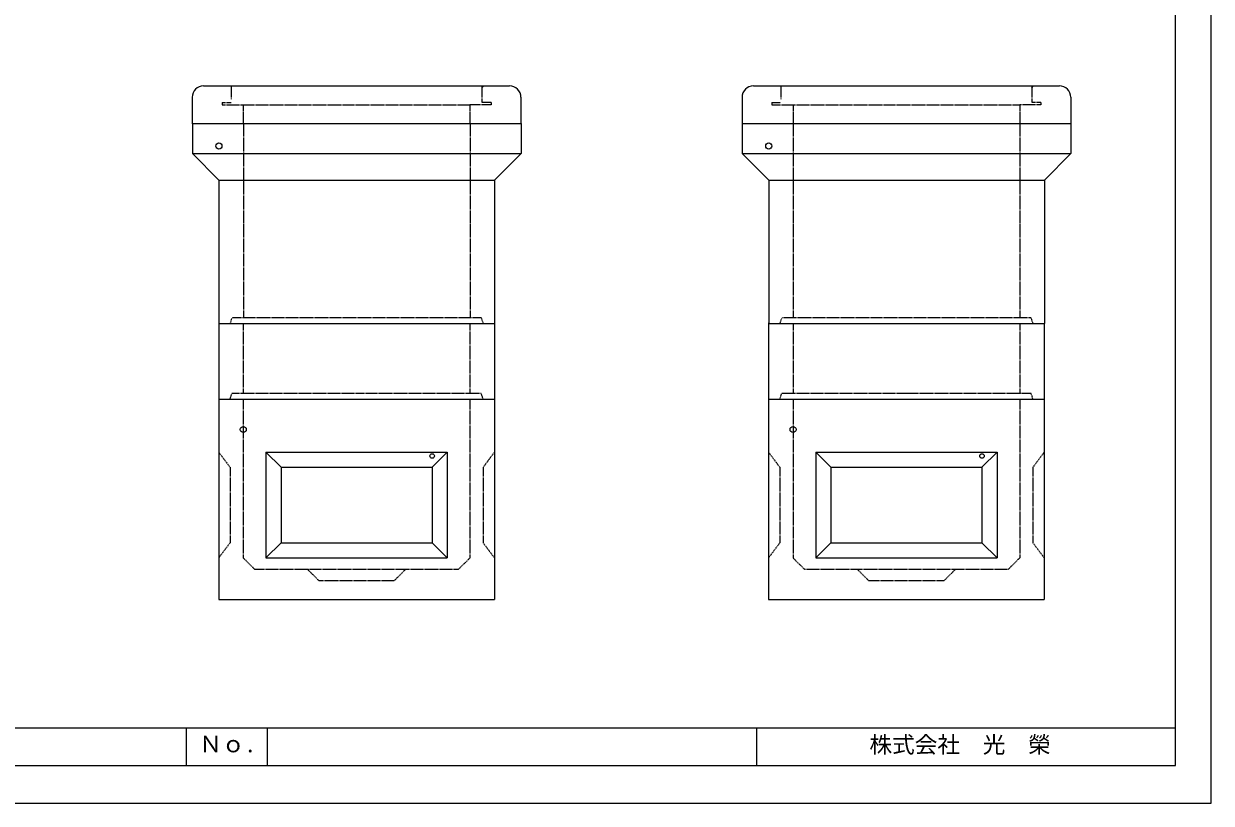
# Model space of a CAD drawing. Units: millimetres, scale not verified. Extents: x -297 to 298, y -210 to 211.
# Drawn here: x -16.5 to 297.9, y -210 to -3.6 of the extents above; entities that cross this region are included whole.
import ezdxf
from ezdxf.enums import TextEntityAlignment as Align

# ---------------------------------------------------------------- set-up
doc = ezdxf.new("R2010")
doc.units = ezdxf.units.MM
doc.linetypes.add('USER2', pattern=[4.7625, 3.175, -1.5875])
doc.layers.add('0-0', color=7, linetype='Continuous')
for name, color, linetype, lineweight in [('0-1_0', 9, 'Continuous', 25), ('0-3_pen1実線', 4, 'Continuous', 13), ('0-4_pen2実線', 3, 'Continuous', 13), ('0-5_pen3実線', 7, 'Continuous', 25), ('0-6_pen4実線', 7, 'Continuous', 25), ('0-7_pen2破線', 3, 'USER2', 25)]:
    doc.layers.add(name, color=color, linetype=linetype, lineweight=lineweight)
doc.styles.add('ＭＳ ゴシック', font='')
doc.styles.get('ＭＳ ゴシック').set_extended_font_data('MS Gothic')

# ---------------------------------------------------------------- blocks, each defined once
blk = doc.blocks.new('部分図 1')
at = {"layer": '0-1_0'}
blk.add_lwpolyline([(0.1, 0.3), (11898.1, 0.3), (11898.1, 8410.3), (0.1, 8410.3)], close=True, dxfattribs=at)
at = {"layer": '0-3_pen1実線'}
for p, q in [((8036.94, 3788.93), (8046.31, 3798.3)), ((10947.94, 3788.93), (10957.31, 3798.3))]:
    blk.add_line(p, q, dxfattribs=at)
at = {"layer": '0-4_pen2実線'}
for centre, radius in [((6643.94, 3480.3), 16), ((9554.94, 3480.3), 16), ((6772.94, 1979.3), 16), ((9683.94, 1979.3), 16), ((7772.94, 1839.3), 12), ((10683.94, 1839.3), 12)]:
    blk.add_circle(centre, radius, dxfattribs=at)
at = {"layer": '0-5_pen3実線'}
for p, q in [((6562.94, 3798.3), (8182.94, 3798.3)), ((9473.94, 3798.3), (11093.94, 3798.3)), ((6502.94, 3738.3), (6502.94, 3598.3)), ((8242.94, 3738.3), (8242.94, 3598.3)), ((9413.94, 3738.3), (9413.94, 3598.3)), ((11153.94, 3738.3), (11153.94, 3598.3)), ((6503.94, 3600.3), (8243.94, 3600.3)), ((6503.94, 3600.3), (6503.94, 3440.3)), ((8243.94, 3600.3), (8243.94, 3440.3)), ((9414.94, 3600.3), (11154.94, 3600.3)), ((9414.94, 3600.3), (9414.94, 3440.3)), ((11154.94, 3600.3), (11154.94, 3440.3)), ((6503.94, 3440.3), (8243.94, 3440.3)), ((6643.94, 3300.3), (6503.94, 3440.3)), ((8103.94, 3300.3), (8243.94, 3440.3)), ((9414.94, 3440.3), (11154.94, 3440.3)), ((9554.94, 3300.3), (9414.94, 3440.3)), ((11014.94, 3300.3), (11154.94, 3440.3)), ((6643.94, 3300.3), (8103.94, 3300.3)), ((6643.94, 3300.3), (6643.94, 2540.3)), ((8103.94, 3300.3), (8103.94, 2540.3)), ((9554.94, 3300.3), (11014.94, 3300.3)), ((9554.94, 3300.3), (9554.94, 2540.3)), ((11014.94, 3300.3), (11014.94, 2540.3)), ((6643.07, 2544.4), (6643.07, 2140.4)), ((6643.94, 2540.3), (8103.94, 2540.3)), ((8103.07, 2540.4), (8103.07, 2140.4)), ((9554.07, 2544.4), (9554.07, 2140.4)), ((9554.94, 2540.3), (11014.94, 2540.3)), ((11014.07, 2540.4), (11014.07, 2140.4)), ((6642.94, 2139.3), (6642.94, 1079.3)), ((6643.07, 2140.4), (8103.07, 2140.4)), ((8102.94, 2139.3), (8102.94, 1079.3)), ((9553.94, 2139.3), (9553.94, 1079.3)), ((9554.07, 2140.4), (11014.07, 2140.4)), ((11013.94, 2139.3), (11013.94, 1079.3)), ((6892.94, 1859.3), (6892.94, 1299.3)), ((6892.94, 1859.3), (6972.94, 1779.3)), ((6892.94, 1859.3), (7372.94, 1859.3)), ((7372.94, 1859.3), (7852.94, 1859.3)), ((7852.94, 1859.3), (7772.94, 1779.3)), ((7852.94, 1859.3), (7852.94, 1299.3)), ((9803.94, 1859.3), (9803.94, 1299.3)), ((9803.94, 1859.3), (9883.94, 1779.3)), ((9803.94, 1859.3), (10283.94, 1859.3)), ((10283.94, 1859.3), (10763.94, 1859.3)), ((10763.94, 1859.3), (10683.94, 1779.3)), ((10763.94, 1859.3), (10763.94, 1299.3)), ((6972.94, 1779.3), (6972.94, 1379.3)), ((6972.94, 1779.3), (7372.94, 1779.3)), ((7372.94, 1779.3), (7772.94, 1779.3)), ((7772.94, 1779.3), (7772.94, 1379.3)), ((9883.94, 1779.3), (9883.94, 1379.3)), ((9883.94, 1779.3), (10283.94, 1779.3)), ((10283.94, 1779.3), (10683.94, 1779.3)), ((10683.94, 1779.3), (10683.94, 1379.3)), ((6892.94, 1299.3), (6972.94, 1379.3)), ((6972.94, 1379.3), (7372.94, 1379.3)), ((7372.94, 1379.3), (7772.94, 1379.3)), ((7852.94, 1299.3), (7772.94, 1379.3)), ((9803.94, 1299.3), (9883.94, 1379.3)), ((9883.94, 1379.3), (10283.94, 1379.3)), ((10283.94, 1379.3), (10683.94, 1379.3)), ((10763.94, 1299.3), (10683.94, 1379.3)), ((6892.94, 1299.3), (7372.94, 1299.3)), ((7372.94, 1299.3), (7852.94, 1299.3)), ((9803.94, 1299.3), (10283.94, 1299.3)), ((10283.94, 1299.3), (10763.94, 1299.3)), ((6642.94, 1079.3), (8102.94, 1079.3)), ((9553.94, 1079.3), (11013.94, 1079.3)), ((6900.1, 400.3), (6900.1, 200.3))]:
    blk.add_line(p, q, dxfattribs=at)
for centre, start, end in [((6562.94, 3738.3), 90, 180), ((8182.94, 3738.3), 0, 90), ((9473.94, 3738.3), 90, 180), ((11093.94, 3738.3), 0, 90)]:
    blk.add_arc(centre, 60, start, end, dxfattribs=at)
at = {"layer": '0-6_pen4実線'}
for p, q in [((200.1, 400.3), (11709.1, 400.3)), ((6470.1, 400.3), (6470.1, 200.3)), ((9490.1, 400.3), (9490.1, 200.3))]:
    blk.add_line(p, q, dxfattribs=at)
blk.add_lwpolyline([(200.1, 200.3), (11709.1, 200.3), (11709.1, 8215.3), (200.1, 8215.3)], close=True, dxfattribs=at)
at = {"layer": '0-7_pen2破線'}
for p, q in [((6708.94, 3798.3), (6708.94, 3728.3)), ((8036.94, 3798.3), (8036.94, 3710.3)), ((9619.94, 3798.3), (9619.94, 3728.3)), ((10947.94, 3798.3), (10947.94, 3710.3)), ((6660.94, 3710.3), (6708.94, 3710.3)), ((6660.94, 3710.3), (6660.94, 3698.3)), ((8084.94, 3710.3), (8036.94, 3710.3)), ((8084.94, 3710.3), (8084.94, 3698.3)), ((9571.94, 3710.3), (9619.94, 3710.3)), ((9571.94, 3710.3), (9571.94, 3698.3)), ((10995.94, 3710.3), (10947.94, 3710.3)), ((10995.94, 3710.3), (10995.94, 3698.3)), ((6660.94, 3698.3), (7972.94, 3698.3)), ((6772.94, 3698.3), (6772.94, 3598.3)), ((8084.94, 3698.3), (7972.94, 3698.3)), ((7972.94, 3698.3), (7972.94, 3598.3)), ((9571.94, 3698.3), (10883.94, 3698.3)), ((9683.94, 3698.3), (9683.94, 3598.3)), ((10995.94, 3698.3), (10883.94, 3698.3)), ((10883.94, 3698.3), (10883.94, 3598.3)), ((6773.94, 3600.3), (6773.94, 2570.3)), ((7973.94, 3600.3), (7973.94, 2570.3)), ((9684.94, 3600.3), (9684.94, 2570.3)), ((10884.94, 3600.3), (10884.94, 2570.3)), ((6703.94, 2540.3), (6713.94, 2570.3)), ((8033.94, 2570.3), (6713.94, 2570.3)), ((6773.07, 2540.4), (6773.07, 2170.4)), ((7973.07, 2540.4), (7973.07, 2170.4)), ((8043.94, 2540.3), (8033.94, 2570.3)), ((9614.94, 2540.3), (9624.94, 2570.3)), ((10944.94, 2570.3), (9624.94, 2570.3)), ((9684.07, 2540.4), (9684.07, 2170.4)), ((10884.07, 2540.4), (10884.07, 2170.4)), ((10954.94, 2540.3), (10944.94, 2570.3)), ((6703.07, 2140.4), (6713.07, 2170.4)), ((7373.07, 2170.4), (6713.07, 2170.4)), ((6772.94, 2139.3), (6772.94, 1299.3)), ((8033.07, 2170.4), (7373.07, 2170.4)), ((7972.94, 2139.3), (7972.94, 1299.3)), ((8043.07, 2140.4), (8033.07, 2170.4)), ((9614.07, 2140.4), (9624.07, 2170.4)), ((10284.07, 2170.4), (9624.07, 2170.4)), ((9683.94, 2139.3), (9683.94, 1299.3)), ((10944.07, 2170.4), (10284.07, 2170.4)), ((10883.94, 2139.3), (10883.94, 1299.3)), ((10954.07, 2140.4), (10944.07, 2170.4)), ((6642.94, 1859.3), (6702.94, 1779.3)), ((9553.94, 1859.3), (9613.94, 1779.3)), ((6772.94, 1299.3), (6832.94, 1239.3)), ((7972.94, 1299.3), (7912.94, 1239.3)), ((9683.94, 1299.3), (9743.94, 1239.3)), ((10883.94, 1299.3), (10823.94, 1239.3)), ((6832.94, 1239.3), (7372.94, 1239.3)), ((7112.94, 1239.3), (7172.94, 1179.3)), ((7372.94, 1239.3), (7912.94, 1239.3)), ((7632.94, 1239.3), (7572.94, 1179.3)), ((9743.94, 1239.3), (10283.94, 1239.3)), ((10023.94, 1239.3), (10083.94, 1179.3)), ((10283.94, 1239.3), (10823.94, 1239.3)), ((10543.94, 1239.3), (10483.94, 1179.3)), ((7172.94, 1179.3), (7372.94, 1179.3)), ((7372.94, 1179.3), (7572.94, 1179.3)), ((10083.94, 1179.3), (10283.94, 1179.3)), ((10283.94, 1179.3), (10483.94, 1179.3))]:
    blk.add_line(p, q, dxfattribs=at)
for points in [[(8102.94, 1859.3), (8042.94, 1779.3), (8042.94, 1379.3), (8102.94, 1299.3)], [(11013.94, 1859.3), (10953.94, 1779.3), (10953.94, 1379.3), (11013.94, 1299.3)], [(6702.94, 1779.3), (6702.94, 1379.3), (6642.94, 1299.3)], [(9613.94, 1779.3), (9613.94, 1379.3), (9553.94, 1299.3)]]:
    blk.add_lwpolyline(points, dxfattribs=at)
at = {"layer": '0-5_pen3実線', "style": 'ＭＳ ゴシック'}
for s, p in [('Ｎｏ.', (6539.8, 243.63)), ('株式会社\u3000光\u3000榮', (10088.1, 240.3))]:
    blk.add_text(s, height=87.98, dxfattribs=at).set_placement(p, align=Align.BOTTOM_LEFT)

msp = doc.modelspace()

# ---------------------------------------------------------------- block references
at = {"layer": '0-0', "xscale": 0.05, "yscale": 0.05}
msp.add_blockref('部分図 1', (-297, -210), dxfattribs=at)

doc.saveas('drawing.dxf')
